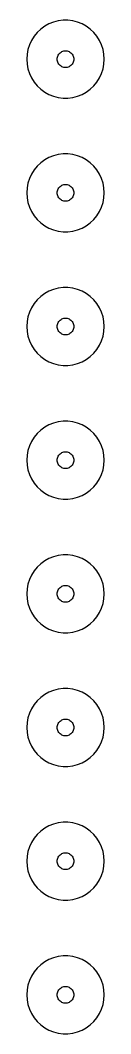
# Model space of a CAD drawing. Header units: metres. Extents: x -7 to 7, y 353 to 703.
# Drawn here: x -7 to 7, y 521 to 703 of the extents above; entities that cross this region are included whole.
import ezdxf

# ---------------------------------------------------------------- set-up
doc = ezdxf.new("R2010")
doc.units = ezdxf.units.M

msp = doc.modelspace()

# ---------------------------------------------------------------- linework, layer by layer
for p, q in [((-2.16312, 702.657), (-2.98045, 702.334)), ((-1.31166, 702.876), (-2.16312, 702.657)), ((-0.439529, 702.986), (-1.31166, 702.876)), ((0.439529, 702.986), (-0.439529, 702.986)), ((1.31166, 702.876), (0.439529, 702.986)), ((2.16312, 702.657), (1.31166, 702.876)), ((2.98045, 702.334), (2.16312, 702.657)), ((-5.10277, 700.792), (-5.66312, 700.114)), ((-4.46196, 701.394), (-5.10277, 700.792)), ((-3.75078, 701.91), (-4.46196, 701.394)), ((-2.98045, 702.334), (-3.75078, 701.91)), ((3.75078, 701.91), (2.98045, 702.334)), ((4.46196, 701.394), (3.75078, 701.91)), ((5.10277, 700.792), (4.46196, 701.394)), ((5.66312, 700.114), (5.10277, 700.792)), ((-6.13414, 699.372), (-6.50842, 698.577)), ((-5.66312, 700.114), (-6.13414, 699.372)), ((6.13414, 699.372), (5.66312, 700.114)), ((6.50842, 698.577), (6.13414, 699.372)), ((-6.78008, 697.741), (-6.94479, 696.877)), ((-6.50842, 698.577), (-6.78008, 697.741)), ((-1.21352, 696.882), (-1.09344, 697.027)), ((-1.09344, 697.027), (-0.956131, 697.156)), ((-0.956131, 697.156), (-0.803726, 697.266)), ((-0.803726, 697.266), (-0.638657, 697.357)), ((-0.638657, 697.357), (-0.463516, 697.427)), ((-0.463516, 697.427), (-0.281067, 697.473)), ((-0.281067, 697.473), (-0.094177, 697.497)), ((-0.094177, 697.497), (0.094177, 697.497)), ((0.094177, 697.497), (0.281067, 697.473)), ((0.281067, 697.473), (0.463516, 697.427)), ((0.463516, 697.427), (0.638657, 697.357)), ((0.638657, 697.357), (0.803726, 697.266)), ((0.803726, 697.266), (0.956131, 697.156)), ((0.956131, 697.156), (1.09344, 697.027)), ((1.09344, 697.027), (1.21352, 696.882)), ((6.78008, 697.741), (6.50842, 698.577)), ((6.94479, 696.877), (6.78008, 697.741)), ((-6.94479, 696.877), (-7, 696)), ((-7, 696), (-6.94479, 695.123)), ((-1.5, 696), (-1.48816, 696.188)), ((-1.48816, 695.812), (-1.5, 696)), ((-1.48816, 696.188), (-1.45287, 696.373)), ((-1.45287, 695.627), (-1.48816, 695.812)), ((-1.45287, 696.373), (-1.39465, 696.552)), ((-1.39465, 695.448), (-1.45287, 695.627)), ((-1.39465, 696.552), (-1.31445, 696.723)), ((-1.31445, 695.277), (-1.39465, 695.448)), ((-1.31445, 696.723), (-1.21352, 696.882)), ((-1.21352, 695.118), (-1.31445, 695.277)), ((1.21352, 696.882), (1.31445, 696.723)), ((1.31445, 695.277), (1.21352, 695.118)), ((1.31445, 696.723), (1.39465, 696.552)), ((1.39465, 695.448), (1.31445, 695.277)), ((1.39465, 696.552), (1.45287, 696.373)), ((1.45287, 695.627), (1.39465, 695.448)), ((1.45287, 696.373), (1.48816, 696.188)), ((1.48816, 695.812), (1.45287, 695.627)), ((1.48816, 696.188), (1.5, 696)), ((1.5, 696), (1.48816, 695.812)), ((7, 696), (6.94479, 696.877)), ((6.94479, 695.123), (7, 696)), ((-6.94479, 695.123), (-6.78008, 694.259)), ((-6.78008, 694.259), (-6.50842, 693.423)), ((-6.50842, 693.423), (-6.13414, 692.628)), ((-1.09344, 694.973), (-1.21352, 695.118)), ((-0.956131, 694.844), (-1.09344, 694.973)), ((-0.803726, 694.734), (-0.956131, 694.844)), ((-0.638657, 694.643), (-0.803726, 694.734)), ((-0.463516, 694.573), (-0.638657, 694.643)), ((-0.281067, 694.527), (-0.463516, 694.573)), ((-0.094177, 694.503), (-0.281067, 694.527)), ((0.094177, 694.503), (-0.094177, 694.503)), ((0.281067, 694.527), (0.094177, 694.503)), ((0.463516, 694.573), (0.281067, 694.527)), ((0.638657, 694.643), (0.463516, 694.573)), ((0.803726, 694.734), (0.638657, 694.643)), ((0.956131, 694.844), (0.803726, 694.734)), ((1.09344, 694.973), (0.956131, 694.844)), ((1.21352, 695.118), (1.09344, 694.973)), ((6.13414, 692.628), (6.50842, 693.423)), ((6.50842, 693.423), (6.78008, 694.259)), ((6.78008, 694.259), (6.94479, 695.123)), ((-6.13414, 692.628), (-5.66312, 691.886)), ((-5.66312, 691.886), (-5.10277, 691.208)), ((5.10277, 691.208), (5.66312, 691.886)), ((5.66312, 691.886), (6.13414, 692.628)), ((-5.10277, 691.208), (-4.46196, 690.606)), ((-4.46196, 690.606), (-3.75078, 690.09)), ((-3.75078, 690.09), (-2.98045, 689.666)), ((2.98045, 689.666), (3.75078, 690.09)), ((3.75078, 690.09), (4.46196, 690.606)), ((4.46196, 690.606), (5.10277, 691.208)), ((-2.98045, 689.666), (-2.16312, 689.343)), ((-2.16312, 689.343), (-1.31166, 689.124)), ((-1.31166, 689.124), (-0.439529, 689.014)), ((-0.439529, 689.014), (0.439529, 689.014)), ((0.439529, 689.014), (1.31166, 689.124)), ((1.31166, 689.124), (2.16312, 689.343)), ((2.16312, 689.343), (2.98045, 689.666)), ((-1.31166, 678.876), (-2.16312, 678.657)), ((-0.439529, 678.986), (-1.31166, 678.876)), ((0.439529, 678.986), (-0.439529, 678.986)), ((1.31166, 678.876), (0.439529, 678.986)), ((2.16312, 678.657), (1.31166, 678.876)), ((-4.46196, 677.394), (-5.10277, 676.792)), ((-3.75078, 677.91), (-4.46196, 677.394)), ((-2.98045, 678.334), (-3.75078, 677.91)), ((-2.16312, 678.657), (-2.98045, 678.334)), ((2.98045, 678.334), (2.16312, 678.657)), ((3.75078, 677.91), (2.98045, 678.334)), ((4.46196, 677.394), (3.75078, 677.91)), ((5.10277, 676.792), (4.46196, 677.394)), ((-6.13414, 675.372), (-6.50842, 674.577)), ((-5.66312, 676.114), (-6.13414, 675.372)), ((-5.10277, 676.792), (-5.66312, 676.114)), ((5.66312, 676.114), (5.10277, 676.792)), ((6.13414, 675.372), (5.66312, 676.114)), ((6.50842, 674.577), (6.13414, 675.372)), ((-6.78008, 673.741), (-6.94479, 672.877)), ((-6.50842, 674.577), (-6.78008, 673.741)), ((-0.803726, 673.266), (-0.638657, 673.357)), ((-0.638657, 673.357), (-0.463516, 673.427)), ((-0.463516, 673.427), (-0.281067, 673.473)), ((-0.281067, 673.473), (-0.094177, 673.497)), ((-0.094177, 673.497), (0.094177, 673.497)), ((0.094177, 673.497), (0.281067, 673.473)), ((0.281067, 673.473), (0.463516, 673.427)), ((0.463516, 673.427), (0.638657, 673.357)), ((0.638657, 673.357), (0.803726, 673.266)), ((6.78008, 673.741), (6.50842, 674.577)), ((6.94479, 672.877), (6.78008, 673.741)), ((-6.94479, 672.877), (-7, 672)), ((-7, 672), (-6.94479, 671.123)), ((-1.5, 672), (-1.48816, 672.188)), ((-1.48816, 671.812), (-1.5, 672)), ((-1.48816, 672.188), (-1.45287, 672.373)), ((-1.45287, 671.627), (-1.48816, 671.812)), ((-1.45287, 672.373), (-1.39465, 672.552)), ((-1.39465, 671.448), (-1.45287, 671.627)), ((-1.39465, 672.552), (-1.31445, 672.723)), ((-1.31445, 672.723), (-1.21352, 672.882)), ((-1.21352, 672.882), (-1.09344, 673.027)), ((-1.09344, 673.027), (-0.956131, 673.156)), ((-0.956131, 673.156), (-0.803726, 673.266)), ((0.803726, 673.266), (0.956131, 673.156)), ((0.956131, 673.156), (1.09344, 673.027)), ((1.09344, 673.027), (1.21352, 672.882)), ((1.21352, 672.882), (1.31445, 672.723)), ((1.31445, 672.723), (1.39465, 672.552)), ((1.39465, 672.552), (1.45287, 672.373)), ((1.45287, 671.627), (1.39465, 671.448)), ((1.45287, 672.373), (1.48816, 672.188)), ((1.48816, 671.812), (1.45287, 671.627)), ((1.48816, 672.188), (1.5, 672)), ((1.5, 672), (1.48816, 671.812)), ((7, 672), (6.94479, 672.877)), ((6.94479, 671.123), (7, 672)), ((-6.94479, 671.123), (-6.78008, 670.259)), ((-6.78008, 670.259), (-6.50842, 669.423)), ((-1.31445, 671.277), (-1.39465, 671.448)), ((-1.21352, 671.118), (-1.31445, 671.277)), ((-1.09344, 670.973), (-1.21352, 671.118)), ((-0.956131, 670.844), (-1.09344, 670.973)), ((-0.803726, 670.734), (-0.956131, 670.844)), ((-0.638657, 670.643), (-0.803726, 670.734)), ((-0.463516, 670.573), (-0.638657, 670.643)), ((-0.281067, 670.527), (-0.463516, 670.573)), ((-0.094177, 670.503), (-0.281067, 670.527)), ((0.094177, 670.503), (-0.094177, 670.503)), ((0.281067, 670.527), (0.094177, 670.503)), ((0.463516, 670.573), (0.281067, 670.527)), ((0.638657, 670.643), (0.463516, 670.573)), ((0.803726, 670.734), (0.638657, 670.643)), ((0.956131, 670.844), (0.803726, 670.734)), ((1.09344, 670.973), (0.956131, 670.844)), ((1.21352, 671.118), (1.09344, 670.973)), ((1.31445, 671.277), (1.21352, 671.118)), ((1.39465, 671.448), (1.31445, 671.277)), ((6.50842, 669.423), (6.78008, 670.259)), ((6.78008, 670.259), (6.94479, 671.123)), ((-6.50842, 669.423), (-6.13414, 668.628)), ((-6.13414, 668.628), (-5.66312, 667.886)), ((-5.66312, 667.886), (-5.10277, 667.208)), ((5.10277, 667.208), (5.66312, 667.886)), ((5.66312, 667.886), (6.13414, 668.628)), ((6.13414, 668.628), (6.50842, 669.423)), ((-5.10277, 667.208), (-4.46196, 666.606)), ((-4.46196, 666.606), (-3.75078, 666.09)), ((-3.75078, 666.09), (-2.98045, 665.666)), ((2.98045, 665.666), (3.75078, 666.09)), ((3.75078, 666.09), (4.46196, 666.606)), ((4.46196, 666.606), (5.10277, 667.208)), ((-2.98045, 665.666), (-2.16312, 665.343)), ((-2.16312, 665.343), (-1.31166, 665.124)), ((-1.31166, 665.124), (-0.439529, 665.014)), ((-0.439529, 665.014), (0.439529, 665.014)), ((0.439529, 665.014), (1.31166, 665.124)), ((1.31166, 665.124), (2.16312, 665.343)), ((2.16312, 665.343), (2.98045, 665.666)), ((-4.46196, 653.394), (-5.10277, 652.792)), ((-3.75078, 653.91), (-4.46196, 653.394)), ((-2.98045, 654.334), (-3.75078, 653.91)), ((-2.16312, 654.657), (-2.98045, 654.334)), ((-1.31166, 654.876), (-2.16312, 654.657)), ((-0.439529, 654.986), (-1.31166, 654.876)), ((0.439529, 654.986), (-0.439529, 654.986)), ((1.31166, 654.876), (0.439529, 654.986)), ((2.16312, 654.657), (1.31166, 654.876)), ((2.98045, 654.334), (2.16312, 654.657)), ((3.75078, 653.91), (2.98045, 654.334)), ((4.46196, 653.394), (3.75078, 653.91)), ((5.10277, 652.792), (4.46196, 653.394)), ((-5.66312, 652.114), (-6.13414, 651.372)), ((-5.10277, 652.792), (-5.66312, 652.114)), ((5.66312, 652.114), (5.10277, 652.792)), ((6.13414, 651.372), (5.66312, 652.114)), ((-6.78008, 649.741), (-6.94479, 648.877)), ((-6.50842, 650.577), (-6.78008, 649.741)), ((-6.13414, 651.372), (-6.50842, 650.577)), ((6.50842, 650.577), (6.13414, 651.372)), ((6.78008, 649.741), (6.50842, 650.577)), ((6.94479, 648.877), (6.78008, 649.741)), ((-6.94479, 648.877), (-7, 648)), ((-7, 648), (-6.94479, 647.123)), ((-1.5, 648), (-1.48816, 648.188)), ((-1.48816, 647.812), (-1.5, 648)), ((-1.48816, 648.188), (-1.45287, 648.373)), ((-1.45287, 648.373), (-1.39465, 648.552)), ((-1.39465, 648.552), (-1.31445, 648.723)), ((-1.31445, 648.723), (-1.21352, 648.882)), ((-1.21352, 648.882), (-1.09344, 649.027)), ((-1.09344, 649.027), (-0.956131, 649.156)), ((-0.956131, 649.156), (-0.803726, 649.266)), ((-0.803726, 649.266), (-0.638657, 649.357)), ((-0.638657, 649.357), (-0.463516, 649.427)), ((-0.463516, 649.427), (-0.281067, 649.473)), ((-0.281067, 649.473), (-0.094177, 649.497)), ((-0.094177, 649.497), (0.094177, 649.497)), ((0.094177, 649.497), (0.281067, 649.473)), ((0.281067, 649.473), (0.463516, 649.427)), ((0.463516, 649.427), (0.638657, 649.357)), ((0.638657, 649.357), (0.803726, 649.266)), ((0.803726, 649.266), (0.956131, 649.156)), ((0.956131, 649.156), (1.09344, 649.027)), ((1.09344, 649.027), (1.21352, 648.882)), ((1.21352, 648.882), (1.31445, 648.723)), ((1.31445, 648.723), (1.39465, 648.552)), ((1.39465, 648.552), (1.45287, 648.373)), ((1.45287, 648.373), (1.48816, 648.188)), ((1.48816, 648.188), (1.5, 648)), ((1.5, 648), (1.48816, 647.812)), ((7, 648), (6.94479, 648.877)), ((6.94479, 647.123), (7, 648)), ((-6.94479, 647.123), (-6.78008, 646.259)), ((-6.78008, 646.259), (-6.50842, 645.423)), ((-1.45287, 647.627), (-1.48816, 647.812)), ((-1.39465, 647.448), (-1.45287, 647.627)), ((-1.31445, 647.277), (-1.39465, 647.448)), ((-1.21352, 647.118), (-1.31445, 647.277)), ((-1.09344, 646.973), (-1.21352, 647.118)), ((-0.956131, 646.844), (-1.09344, 646.973)), ((-0.803726, 646.734), (-0.956131, 646.844)), ((-0.638657, 646.643), (-0.803726, 646.734)), ((-0.463516, 646.573), (-0.638657, 646.643)), ((-0.281067, 646.527), (-0.463516, 646.573)), ((-0.094177, 646.503), (-0.281067, 646.527)), ((0.094177, 646.503), (-0.094177, 646.503)), ((0.281067, 646.527), (0.094177, 646.503)), ((0.463516, 646.573), (0.281067, 646.527)), ((0.638657, 646.643), (0.463516, 646.573)), ((0.803726, 646.734), (0.638657, 646.643)), ((0.956131, 646.844), (0.803726, 646.734)), ((1.09344, 646.973), (0.956131, 646.844)), ((1.21352, 647.118), (1.09344, 646.973)), ((1.31445, 647.277), (1.21352, 647.118)), ((1.39465, 647.448), (1.31445, 647.277)), ((1.45287, 647.627), (1.39465, 647.448)), ((1.48816, 647.812), (1.45287, 647.627)), ((6.50842, 645.423), (6.78008, 646.259)), ((6.78008, 646.259), (6.94479, 647.123)), ((-6.50842, 645.423), (-6.13414, 644.628)), ((-6.13414, 644.628), (-5.66312, 643.886)), ((5.66312, 643.886), (6.13414, 644.628)), ((6.13414, 644.628), (6.50842, 645.423)), ((-5.66312, 643.886), (-5.10277, 643.208)), ((-5.10277, 643.208), (-4.46196, 642.606)), ((-4.46196, 642.606), (-3.75078, 642.09)), ((3.75078, 642.09), (4.46196, 642.606)), ((4.46196, 642.606), (5.10277, 643.208)), ((5.10277, 643.208), (5.66312, 643.886)), ((-3.75078, 642.09), (-2.98045, 641.666)), ((-2.98045, 641.666), (-2.16312, 641.343)), ((-2.16312, 641.343), (-1.31166, 641.124)), ((-1.31166, 641.124), (-0.439529, 641.014)), ((-0.439529, 641.014), (0.439529, 641.014)), ((0.439529, 641.014), (1.31166, 641.124)), ((1.31166, 641.124), (2.16312, 641.343)), ((2.16312, 641.343), (2.98045, 641.666)), ((2.98045, 641.666), (3.75078, 642.09)), ((-3.75078, 629.91), (-4.46196, 629.394)), ((-2.98045, 630.334), (-3.75078, 629.91)), ((-2.16312, 630.657), (-2.98045, 630.334)), ((-1.31166, 630.876), (-2.16312, 630.657)), ((-0.439529, 630.986), (-1.31166, 630.876)), ((0.439529, 630.986), (-0.439529, 630.986)), ((1.31166, 630.876), (0.439529, 630.986)), ((2.16312, 630.657), (1.31166, 630.876)), ((2.98045, 630.334), (2.16312, 630.657)), ((3.75078, 629.91), (2.98045, 630.334)), ((4.46196, 629.394), (3.75078, 629.91)), ((-5.66312, 628.114), (-6.13414, 627.372)), ((-5.10277, 628.792), (-5.66312, 628.114)), ((-4.46196, 629.394), (-5.10277, 628.792)), ((5.10277, 628.792), (4.46196, 629.394)), ((5.66312, 628.114), (5.10277, 628.792)), ((6.13414, 627.372), (5.66312, 628.114)), ((-6.50842, 626.577), (-6.78008, 625.741)), ((-6.13414, 627.372), (-6.50842, 626.577)), ((6.50842, 626.577), (6.13414, 627.372)), ((6.78008, 625.741), (6.50842, 626.577)), ((-6.94479, 624.877), (-7, 624)), ((-6.78008, 625.741), (-6.94479, 624.877)), ((-1.5, 624), (-1.48816, 624.188)), ((-1.48816, 624.188), (-1.45287, 624.373)), ((-1.45287, 624.373), (-1.39465, 624.552)), ((-1.39465, 624.552), (-1.31445, 624.723)), ((-1.31445, 624.723), (-1.21352, 624.882)), ((-1.21352, 624.882), (-1.09344, 625.027)), ((-1.09344, 625.027), (-0.956131, 625.156)), ((-0.956131, 625.156), (-0.803726, 625.266)), ((-0.803726, 625.266), (-0.638657, 625.357)), ((-0.638657, 625.357), (-0.463516, 625.427)), ((-0.463516, 625.427), (-0.281067, 625.473)), ((-0.281067, 625.473), (-0.094177, 625.497)), ((-0.094177, 625.497), (0.094177, 625.497)), ((0.094177, 625.497), (0.281067, 625.473)), ((0.281067, 625.473), (0.463516, 625.427)), ((0.463516, 625.427), (0.638657, 625.357)), ((0.638657, 625.357), (0.803726, 625.266)), ((0.803726, 625.266), (0.956131, 625.156)), ((0.956131, 625.156), (1.09344, 625.027)), ((1.09344, 625.027), (1.21352, 624.882)), ((1.21352, 624.882), (1.31445, 624.723)), ((1.31445, 624.723), (1.39465, 624.552)), ((1.39465, 624.552), (1.45287, 624.373)), ((1.45287, 624.373), (1.48816, 624.188)), ((1.48816, 624.188), (1.5, 624)), ((6.94479, 624.877), (6.78008, 625.741)), ((7, 624), (6.94479, 624.877)), ((-7, 624), (-6.94479, 623.123)), ((-6.94479, 623.123), (-6.78008, 622.259)), ((-1.48816, 623.812), (-1.5, 624)), ((-1.45287, 623.627), (-1.48816, 623.812)), ((-1.39465, 623.448), (-1.45287, 623.627)), ((-1.31445, 623.277), (-1.39465, 623.448)), ((-1.21352, 623.118), (-1.31445, 623.277)), ((-1.09344, 622.973), (-1.21352, 623.118)), ((-0.956131, 622.844), (-1.09344, 622.973)), ((-0.803726, 622.734), (-0.956131, 622.844)), ((-0.638657, 622.643), (-0.803726, 622.734)), ((-0.463516, 622.573), (-0.638657, 622.643)), ((-0.281067, 622.527), (-0.463516, 622.573)), ((-0.094177, 622.503), (-0.281067, 622.527)), ((0.094177, 622.503), (-0.094177, 622.503)), ((0.281067, 622.527), (0.094177, 622.503)), ((0.463516, 622.573), (0.281067, 622.527)), ((0.638657, 622.643), (0.463516, 622.573)), ((0.803726, 622.734), (0.638657, 622.643)), ((0.956131, 622.844), (0.803726, 622.734)), ((1.09344, 622.973), (0.956131, 622.844)), ((1.21352, 623.118), (1.09344, 622.973)), ((1.31445, 623.277), (1.21352, 623.118)), ((1.39465, 623.448), (1.31445, 623.277)), ((1.45287, 623.627), (1.39465, 623.448)), ((1.48816, 623.812), (1.45287, 623.627)), ((1.5, 624), (1.48816, 623.812)), ((6.78008, 622.259), (6.94479, 623.123)), ((6.94479, 623.123), (7, 624)), ((-6.78008, 622.259), (-6.50842, 621.423)), ((-6.50842, 621.423), (-6.13414, 620.628)), ((-6.13414, 620.628), (-5.66312, 619.886)), ((5.66312, 619.886), (6.13414, 620.628)), ((6.13414, 620.628), (6.50842, 621.423)), ((6.50842, 621.423), (6.78008, 622.259)), ((-5.66312, 619.886), (-5.10277, 619.208)), ((-5.10277, 619.208), (-4.46196, 618.606)), ((4.46196, 618.606), (5.10277, 619.208)), ((5.10277, 619.208), (5.66312, 619.886)), ((-4.46196, 618.606), (-3.75078, 618.09)), ((-3.75078, 618.09), (-2.98045, 617.666)), ((-2.98045, 617.666), (-2.16312, 617.343)), ((-2.16312, 617.343), (-1.31166, 617.124)), ((-1.31166, 617.124), (-0.439529, 617.014)), ((-0.439529, 617.014), (0.439529, 617.014)), ((0.439529, 617.014), (1.31166, 617.124)), ((1.31166, 617.124), (2.16312, 617.343)), ((2.16312, 617.343), (2.98045, 617.666)), ((2.98045, 617.666), (3.75078, 618.09)), ((3.75078, 618.09), (4.46196, 618.606)), ((-2.98045, 606.334), (-3.75078, 605.91)), ((-2.16312, 606.657), (-2.98045, 606.334)), ((-1.31166, 606.876), (-2.16312, 606.657)), ((-0.439529, 606.986), (-1.31166, 606.876)), ((0.439529, 606.986), (-0.439529, 606.986)), ((1.31166, 606.876), (0.439529, 606.986)), ((2.16312, 606.657), (1.31166, 606.876)), ((2.98045, 606.334), (2.16312, 606.657)), ((3.75078, 605.91), (2.98045, 606.334)), ((-5.10277, 604.792), (-5.66312, 604.114)), ((-4.46196, 605.394), (-5.10277, 604.792)), ((-3.75078, 605.91), (-4.46196, 605.394)), ((4.46196, 605.394), (3.75078, 605.91)), ((5.10277, 604.792), (4.46196, 605.394)), ((5.66312, 604.114), (5.10277, 604.792)), ((-6.50842, 602.577), (-6.78008, 601.741)), ((-6.13414, 603.372), (-6.50842, 602.577)), ((-5.66312, 604.114), (-6.13414, 603.372)), ((6.13414, 603.372), (5.66312, 604.114)), ((6.50842, 602.577), (6.13414, 603.372)), ((6.78008, 601.741), (6.50842, 602.577)), ((-6.94479, 600.877), (-7, 600)), ((-6.78008, 601.741), (-6.94479, 600.877)), ((-1.45287, 600.373), (-1.39465, 600.552)), ((-1.39465, 600.552), (-1.31445, 600.723)), ((-1.31445, 600.723), (-1.21352, 600.882)), ((-1.21352, 600.882), (-1.09344, 601.027)), ((-1.09344, 601.027), (-0.956131, 601.156)), ((-0.956131, 601.156), (-0.803726, 601.266)), ((-0.803726, 601.266), (-0.638657, 601.357)), ((-0.638657, 601.357), (-0.463516, 601.427)), ((-0.463516, 601.427), (-0.281067, 601.473)), ((-0.281067, 601.473), (-0.094177, 601.497)), ((-0.094177, 601.497), (0.094177, 601.497)), ((0.094177, 601.497), (0.281067, 601.473)), ((0.281067, 601.473), (0.463516, 601.427)), ((0.463516, 601.427), (0.638657, 601.357)), ((0.638657, 601.357), (0.803726, 601.266)), ((0.803726, 601.266), (0.956131, 601.156)), ((0.956131, 601.156), (1.09344, 601.027)), ((1.09344, 601.027), (1.21352, 600.882)), ((1.21352, 600.882), (1.31445, 600.723)), ((1.31445, 600.723), (1.39465, 600.552)), ((1.39465, 600.552), (1.45287, 600.373)), ((6.94479, 600.877), (6.78008, 601.741)), ((7, 600), (6.94479, 600.877)), ((-7, 600), (-6.94479, 599.123)), ((-6.94479, 599.123), (-6.78008, 598.259)), ((-1.5, 600), (-1.48816, 600.188)), ((-1.48816, 599.812), (-1.5, 600)), ((-1.48816, 600.188), (-1.45287, 600.373)), ((-1.45287, 599.627), (-1.48816, 599.812)), ((-1.39465, 599.448), (-1.45287, 599.627)), ((-1.31445, 599.277), (-1.39465, 599.448)), ((-1.21352, 599.118), (-1.31445, 599.277)), ((-1.09344, 598.973), (-1.21352, 599.118)), ((-0.956131, 598.844), (-1.09344, 598.973)), ((-0.803726, 598.734), (-0.956131, 598.844)), ((-0.638657, 598.643), (-0.803726, 598.734)), ((0.803726, 598.734), (0.638657, 598.643)), ((0.956131, 598.844), (0.803726, 598.734)), ((1.09344, 598.973), (0.956131, 598.844)), ((1.21352, 599.118), (1.09344, 598.973)), ((1.31445, 599.277), (1.21352, 599.118)), ((1.39465, 599.448), (1.31445, 599.277)), ((1.45287, 599.627), (1.39465, 599.448)), ((1.45287, 600.373), (1.48816, 600.188)), ((1.48816, 599.812), (1.45287, 599.627)), ((1.48816, 600.188), (1.5, 600)), ((1.5, 600), (1.48816, 599.812)), ((6.78008, 598.259), (6.94479, 599.123)), ((6.94479, 599.123), (7, 600)), ((-6.78008, 598.259), (-6.50842, 597.423)), ((-6.50842, 597.423), (-6.13414, 596.628)), ((-0.463516, 598.573), (-0.638657, 598.643)), ((-0.281067, 598.527), (-0.463516, 598.573)), ((-0.094177, 598.503), (-0.281067, 598.527)), ((0.094177, 598.503), (-0.094177, 598.503)), ((0.281067, 598.527), (0.094177, 598.503)), ((0.463516, 598.573), (0.281067, 598.527)), ((0.638657, 598.643), (0.463516, 598.573)), ((6.13414, 596.628), (6.50842, 597.423)), ((6.50842, 597.423), (6.78008, 598.259)), ((-6.13414, 596.628), (-5.66312, 595.886)), ((-5.66312, 595.886), (-5.10277, 595.208)), ((-5.10277, 595.208), (-4.46196, 594.606)), ((4.46196, 594.606), (5.10277, 595.208)), ((5.10277, 595.208), (5.66312, 595.886)), ((5.66312, 595.886), (6.13414, 596.628)), ((-4.46196, 594.606), (-3.75078, 594.09)), ((-3.75078, 594.09), (-2.98045, 593.666)), ((-2.98045, 593.666), (-2.16312, 593.343)), ((-2.16312, 593.343), (-1.31166, 593.124)), ((1.31166, 593.124), (2.16312, 593.343)), ((2.16312, 593.343), (2.98045, 593.666)), ((2.98045, 593.666), (3.75078, 594.09)), ((3.75078, 594.09), (4.46196, 594.606)), ((-1.31166, 593.124), (-0.439529, 593.014)), ((-0.439529, 593.014), (0.439529, 593.014)), ((0.439529, 593.014), (1.31166, 593.124)), ((-2.98045, 582.334), (-3.75078, 581.91)), ((-2.16312, 582.657), (-2.98045, 582.334)), ((-1.31166, 582.876), (-2.16312, 582.657)), ((-0.439529, 582.986), (-1.31166, 582.876)), ((0.439529, 582.986), (-0.439529, 582.986)), ((1.31166, 582.876), (0.439529, 582.986)), ((2.16312, 582.657), (1.31166, 582.876)), ((2.98045, 582.334), (2.16312, 582.657)), ((3.75078, 581.91), (2.98045, 582.334)), ((-5.10277, 580.792), (-5.66312, 580.114)), ((-4.46196, 581.394), (-5.10277, 580.792)), ((-3.75078, 581.91), (-4.46196, 581.394)), ((4.46196, 581.394), (3.75078, 581.91)), ((5.10277, 580.792), (4.46196, 581.394)), ((5.66312, 580.114), (5.10277, 580.792)), ((-6.13414, 579.372), (-6.50842, 578.577)), ((-5.66312, 580.114), (-6.13414, 579.372)), ((6.13414, 579.372), (5.66312, 580.114)), ((6.50842, 578.577), (6.13414, 579.372)), ((-6.94479, 576.877), (-7, 576)), ((-6.78008, 577.741), (-6.94479, 576.877)), ((-6.50842, 578.577), (-6.78008, 577.741)), ((-1.31445, 576.723), (-1.21352, 576.882)), ((-1.21352, 576.882), (-1.09344, 577.027)), ((-1.09344, 577.027), (-0.956131, 577.156)), ((-0.956131, 577.156), (-0.803726, 577.266)), ((-0.803726, 577.266), (-0.638657, 577.357)), ((-0.638657, 577.357), (-0.463516, 577.427)), ((-0.463516, 577.427), (-0.281067, 577.473)), ((-0.281067, 577.473), (-0.094177, 577.497)), ((-0.094177, 577.497), (0.094177, 577.497)), ((0.094177, 577.497), (0.281067, 577.473)), ((0.281067, 577.473), (0.463516, 577.427)), ((0.463516, 577.427), (0.638657, 577.357)), ((0.638657, 577.357), (0.803726, 577.266)), ((0.803726, 577.266), (0.956131, 577.156)), ((0.956131, 577.156), (1.09344, 577.027)), ((1.09344, 577.027), (1.21352, 576.882)), ((1.21352, 576.882), (1.31445, 576.723)), ((6.78008, 577.741), (6.50842, 578.577)), ((6.94479, 576.877), (6.78008, 577.741)), ((7, 576), (6.94479, 576.877)), ((-7, 576), (-6.94479, 575.123)), ((-6.94479, 575.123), (-6.78008, 574.259)), ((-1.5, 576), (-1.48816, 576.188)), ((-1.48816, 575.812), (-1.5, 576)), ((-1.48816, 576.188), (-1.45287, 576.373)), ((-1.45287, 575.627), (-1.48816, 575.812)), ((-1.45287, 576.373), (-1.39465, 576.552)), ((-1.39465, 575.448), (-1.45287, 575.627)), ((-1.39465, 576.552), (-1.31445, 576.723)), ((-1.31445, 575.277), (-1.39465, 575.448)), ((-1.21352, 575.118), (-1.31445, 575.277)), ((-1.09344, 574.973), (-1.21352, 575.118)), ((1.21352, 575.118), (1.09344, 574.973)), ((1.31445, 575.277), (1.21352, 575.118)), ((1.31445, 576.723), (1.39465, 576.552)), ((1.39465, 575.448), (1.31445, 575.277)), ((1.39465, 576.552), (1.45287, 576.373)), ((1.45287, 575.627), (1.39465, 575.448)), ((1.45287, 576.373), (1.48816, 576.188)), ((1.48816, 575.812), (1.45287, 575.627)), ((1.48816, 576.188), (1.5, 576)), ((1.5, 576), (1.48816, 575.812)), ((6.78008, 574.259), (6.94479, 575.123)), ((6.94479, 575.123), (7, 576)), ((-6.78008, 574.259), (-6.50842, 573.423)), ((-6.50842, 573.423), (-6.13414, 572.628)), ((-0.956131, 574.844), (-1.09344, 574.973)), ((-0.803726, 574.734), (-0.956131, 574.844)), ((-0.638657, 574.643), (-0.803726, 574.734)), ((-0.463516, 574.573), (-0.638657, 574.643)), ((-0.281067, 574.527), (-0.463516, 574.573)), ((-0.094177, 574.503), (-0.281067, 574.527)), ((0.094177, 574.503), (-0.094177, 574.503)), ((0.281067, 574.527), (0.094177, 574.503)), ((0.463516, 574.573), (0.281067, 574.527)), ((0.638657, 574.643), (0.463516, 574.573)), ((0.803726, 574.734), (0.638657, 574.643)), ((0.956131, 574.844), (0.803726, 574.734)), ((1.09344, 574.973), (0.956131, 574.844)), ((6.13414, 572.628), (6.50842, 573.423)), ((6.50842, 573.423), (6.78008, 574.259)), ((-6.13414, 572.628), (-5.66312, 571.886)), ((-5.66312, 571.886), (-5.10277, 571.208)), ((5.10277, 571.208), (5.66312, 571.886)), ((5.66312, 571.886), (6.13414, 572.628)), ((-5.10277, 571.208), (-4.46196, 570.606)), ((-4.46196, 570.606), (-3.75078, 570.09)), ((-3.75078, 570.09), (-2.98045, 569.666)), ((-2.98045, 569.666), (-2.16312, 569.343)), ((2.16312, 569.343), (2.98045, 569.666)), ((2.98045, 569.666), (3.75078, 570.09)), ((3.75078, 570.09), (4.46196, 570.606)), ((4.46196, 570.606), (5.10277, 571.208)), ((-2.16312, 569.343), (-1.31166, 569.124)), ((-1.31166, 569.124), (-0.439529, 569.014)), ((-0.439529, 569.014), (0.439529, 569.014)), ((0.439529, 569.014), (1.31166, 569.124)), ((1.31166, 569.124), (2.16312, 569.343)), ((-2.16312, 558.657), (-2.98045, 558.334)), ((-1.31166, 558.876), (-2.16312, 558.657)), ((-0.439529, 558.986), (-1.31166, 558.876)), ((0.439529, 558.986), (-0.439529, 558.986)), ((1.31166, 558.876), (0.439529, 558.986)), ((2.16312, 558.657), (1.31166, 558.876)), ((2.98045, 558.334), (2.16312, 558.657)), ((-4.46196, 557.394), (-5.10277, 556.792)), ((-3.75078, 557.91), (-4.46196, 557.394)), ((-2.98045, 558.334), (-3.75078, 557.91)), ((3.75078, 557.91), (2.98045, 558.334)), ((4.46196, 557.394), (3.75078, 557.91)), ((5.10277, 556.792), (4.46196, 557.394)), ((-6.13414, 555.372), (-6.50842, 554.577)), ((-5.66312, 556.114), (-6.13414, 555.372)), ((-5.10277, 556.792), (-5.66312, 556.114)), ((5.66312, 556.114), (5.10277, 556.792)), ((6.13414, 555.372), (5.66312, 556.114)), ((6.50842, 554.577), (6.13414, 555.372)), ((-6.78008, 553.741), (-6.94479, 552.877)), ((-6.50842, 554.577), (-6.78008, 553.741)), ((-0.956131, 553.156), (-0.803726, 553.266)), ((-0.803726, 553.266), (-0.638657, 553.357)), ((-0.638657, 553.357), (-0.463516, 553.427)), ((-0.463516, 553.427), (-0.281067, 553.473)), ((-0.281067, 553.473), (-0.094177, 553.497)), ((-0.094177, 553.497), (0.094177, 553.497)), ((0.094177, 553.497), (0.281067, 553.473)), ((0.281067, 553.473), (0.463516, 553.427)), ((0.463516, 553.427), (0.638657, 553.357)), ((0.638657, 553.357), (0.803726, 553.266)), ((0.803726, 553.266), (0.956131, 553.156)), ((6.78008, 553.741), (6.50842, 554.577)), ((6.94479, 552.877), (6.78008, 553.741)), ((-6.94479, 552.877), (-7, 552)), ((-7, 552), (-6.94479, 551.123)), ((-1.5, 552), (-1.48816, 552.188)), ((-1.48816, 551.812), (-1.5, 552)), ((-1.48816, 552.188), (-1.45287, 552.373)), ((-1.45287, 551.627), (-1.48816, 551.812)), ((-1.45287, 552.373), (-1.39465, 552.552)), ((-1.39465, 551.448), (-1.45287, 551.627)), ((-1.39465, 552.552), (-1.31445, 552.723)), ((-1.31445, 551.277), (-1.39465, 551.448)), ((-1.31445, 552.723), (-1.21352, 552.882)), ((-1.21352, 552.882), (-1.09344, 553.027)), ((-1.09344, 553.027), (-0.956131, 553.156)), ((0.956131, 553.156), (1.09344, 553.027)), ((1.09344, 553.027), (1.21352, 552.882)), ((1.21352, 552.882), (1.31445, 552.723)), ((1.31445, 552.723), (1.39465, 552.552)), ((1.39465, 551.448), (1.31445, 551.277)), ((1.39465, 552.552), (1.45287, 552.373)), ((1.45287, 551.627), (1.39465, 551.448)), ((1.45287, 552.373), (1.48816, 552.188)), ((1.48816, 551.812), (1.45287, 551.627)), ((1.48816, 552.188), (1.5, 552)), ((1.5, 552), (1.48816, 551.812)), ((7, 552), (6.94479, 552.877)), ((6.94479, 551.123), (7, 552)), ((-6.94479, 551.123), (-6.78008, 550.259)), ((-6.78008, 550.259), (-6.50842, 549.423)), ((-1.21352, 551.118), (-1.31445, 551.277)), ((-1.09344, 550.973), (-1.21352, 551.118)), ((-0.956131, 550.844), (-1.09344, 550.973)), ((-0.803726, 550.734), (-0.956131, 550.844)), ((-0.638657, 550.643), (-0.803726, 550.734)), ((-0.463516, 550.573), (-0.638657, 550.643)), ((-0.281067, 550.527), (-0.463516, 550.573)), ((-0.094177, 550.503), (-0.281067, 550.527)), ((0.094177, 550.503), (-0.094177, 550.503)), ((0.281067, 550.527), (0.094177, 550.503)), ((0.463516, 550.573), (0.281067, 550.527)), ((0.638657, 550.643), (0.463516, 550.573)), ((0.803726, 550.734), (0.638657, 550.643)), ((0.956131, 550.844), (0.803726, 550.734)), ((1.09344, 550.973), (0.956131, 550.844)), ((1.21352, 551.118), (1.09344, 550.973)), ((1.31445, 551.277), (1.21352, 551.118)), ((6.50842, 549.423), (6.78008, 550.259)), ((6.78008, 550.259), (6.94479, 551.123)), ((-6.50842, 549.423), (-6.13414, 548.628)), ((-6.13414, 548.628), (-5.66312, 547.886)), ((-5.66312, 547.886), (-5.10277, 547.208)), ((5.10277, 547.208), (5.66312, 547.886)), ((5.66312, 547.886), (6.13414, 548.628)), ((6.13414, 548.628), (6.50842, 549.423)), ((-5.10277, 547.208), (-4.46196, 546.606)), ((-4.46196, 546.606), (-3.75078, 546.09)), ((-3.75078, 546.09), (-2.98045, 545.666)), ((2.98045, 545.666), (3.75078, 546.09)), ((3.75078, 546.09), (4.46196, 546.606)), ((4.46196, 546.606), (5.10277, 547.208)), ((-2.98045, 545.666), (-2.16312, 545.343)), ((-2.16312, 545.343), (-1.31166, 545.124)), ((-1.31166, 545.124), (-0.439529, 545.014)), ((-0.439529, 545.014), (0.439529, 545.014)), ((0.439529, 545.014), (1.31166, 545.124)), ((1.31166, 545.124), (2.16312, 545.343)), ((2.16312, 545.343), (2.98045, 545.666)), ((-4.46196, 533.394), (-5.10277, 532.792)), ((-3.75078, 533.91), (-4.46196, 533.394)), ((-2.98045, 534.334), (-3.75078, 533.91)), ((-2.16312, 534.657), (-2.98045, 534.334)), ((-1.31166, 534.876), (-2.16312, 534.657)), ((-0.439529, 534.986), (-1.31166, 534.876)), ((0.439529, 534.986), (-0.439529, 534.986)), ((1.31166, 534.876), (0.439529, 534.986)), ((2.16312, 534.657), (1.31166, 534.876)), ((2.98045, 534.334), (2.16312, 534.657)), ((3.75078, 533.91), (2.98045, 534.334)), ((4.46196, 533.394), (3.75078, 533.91)), ((5.10277, 532.792), (4.46196, 533.394)), ((-6.13414, 531.372), (-6.50842, 530.577)), ((-5.66312, 532.114), (-6.13414, 531.372)), ((-5.10277, 532.792), (-5.66312, 532.114)), ((5.66312, 532.114), (5.10277, 532.792)), ((6.13414, 531.372), (5.66312, 532.114)), ((6.50842, 530.577), (6.13414, 531.372)), ((-6.78008, 529.741), (-6.94479, 528.877)), ((-6.50842, 530.577), (-6.78008, 529.741)), ((6.78008, 529.741), (6.50842, 530.577)), ((6.94479, 528.877), (6.78008, 529.741)), ((-6.94479, 528.877), (-7, 528)), ((-7, 528), (-6.94479, 527.123)), ((-1.5, 528), (-1.48816, 528.188)), ((-1.48816, 527.812), (-1.5, 528)), ((-1.48816, 528.188), (-1.45287, 528.373)), ((-1.45287, 527.627), (-1.48816, 527.812)), ((-1.45287, 528.373), (-1.39465, 528.552)), ((-1.39465, 528.552), (-1.31445, 528.723)), ((-1.31445, 528.723), (-1.21352, 528.882)), ((-1.21352, 528.882), (-1.09344, 529.027)), ((-1.09344, 529.027), (-0.956131, 529.156)), ((-0.956131, 529.156), (-0.803726, 529.266)), ((-0.803726, 529.266), (-0.638657, 529.357)), ((-0.638657, 529.357), (-0.463516, 529.427)), ((-0.463516, 529.427), (-0.281067, 529.473)), ((-0.281067, 529.473), (-0.094177, 529.497)), ((-0.094177, 529.497), (0.094177, 529.497)), ((0.094177, 529.497), (0.281067, 529.473)), ((0.281067, 529.473), (0.463516, 529.427)), ((0.463516, 529.427), (0.638657, 529.357)), ((0.638657, 529.357), (0.803726, 529.266)), ((0.803726, 529.266), (0.956131, 529.156)), ((0.956131, 529.156), (1.09344, 529.027)), ((1.09344, 529.027), (1.21352, 528.882)), ((1.21352, 528.882), (1.31445, 528.723)), ((1.31445, 528.723), (1.39465, 528.552)), ((1.39465, 528.552), (1.45287, 528.373)), ((1.45287, 528.373), (1.48816, 528.188)), ((1.48816, 527.812), (1.45287, 527.627)), ((1.48816, 528.188), (1.5, 528)), ((1.5, 528), (1.48816, 527.812)), ((7, 528), (6.94479, 528.877)), ((6.94479, 527.123), (7, 528)), ((-6.94479, 527.123), (-6.78008, 526.259)), ((-6.78008, 526.259), (-6.50842, 525.423)), ((-1.39465, 527.448), (-1.45287, 527.627)), ((-1.31445, 527.277), (-1.39465, 527.448)), ((-1.21352, 527.118), (-1.31445, 527.277)), ((-1.09344, 526.973), (-1.21352, 527.118)), ((-0.956131, 526.844), (-1.09344, 526.973)), ((-0.803726, 526.734), (-0.956131, 526.844)), ((-0.638657, 526.643), (-0.803726, 526.734)), ((-0.463516, 526.573), (-0.638657, 526.643)), ((-0.281067, 526.527), (-0.463516, 526.573)), ((-0.094177, 526.503), (-0.281067, 526.527)), ((0.094177, 526.503), (-0.094177, 526.503)), ((0.281067, 526.527), (0.094177, 526.503)), ((0.463516, 526.573), (0.281067, 526.527)), ((0.638657, 526.643), (0.463516, 526.573)), ((0.803726, 526.734), (0.638657, 526.643)), ((0.956131, 526.844), (0.803726, 526.734)), ((1.09344, 526.973), (0.956131, 526.844)), ((1.21352, 527.118), (1.09344, 526.973)), ((1.31445, 527.277), (1.21352, 527.118)), ((1.39465, 527.448), (1.31445, 527.277)), ((1.45287, 527.627), (1.39465, 527.448)), ((6.50842, 525.423), (6.78008, 526.259)), ((6.78008, 526.259), (6.94479, 527.123)), ((-6.50842, 525.423), (-6.13414, 524.628)), ((-6.13414, 524.628), (-5.66312, 523.886)), ((5.66312, 523.886), (6.13414, 524.628)), ((6.13414, 524.628), (6.50842, 525.423)), ((-5.66312, 523.886), (-5.10277, 523.208)), ((-5.10277, 523.208), (-4.46196, 522.606)), ((-4.46196, 522.606), (-3.75078, 522.09)), ((3.75078, 522.09), (4.46196, 522.606)), ((4.46196, 522.606), (5.10277, 523.208)), ((5.10277, 523.208), (5.66312, 523.886)), ((-3.75078, 522.09), (-2.98045, 521.666)), ((-2.98045, 521.666), (-2.16312, 521.343)), ((-2.16312, 521.343), (-1.31166, 521.124)), ((-1.31166, 521.124), (-0.439529, 521.014)), ((-0.439529, 521.014), (0.439529, 521.014)), ((0.439529, 521.014), (1.31166, 521.124)), ((1.31166, 521.124), (2.16312, 521.343)), ((2.16312, 521.343), (2.98045, 521.666)), ((2.98045, 521.666), (3.75078, 522.09))]:
    msp.add_line(p, q)

doc.saveas('drawing.dxf')
